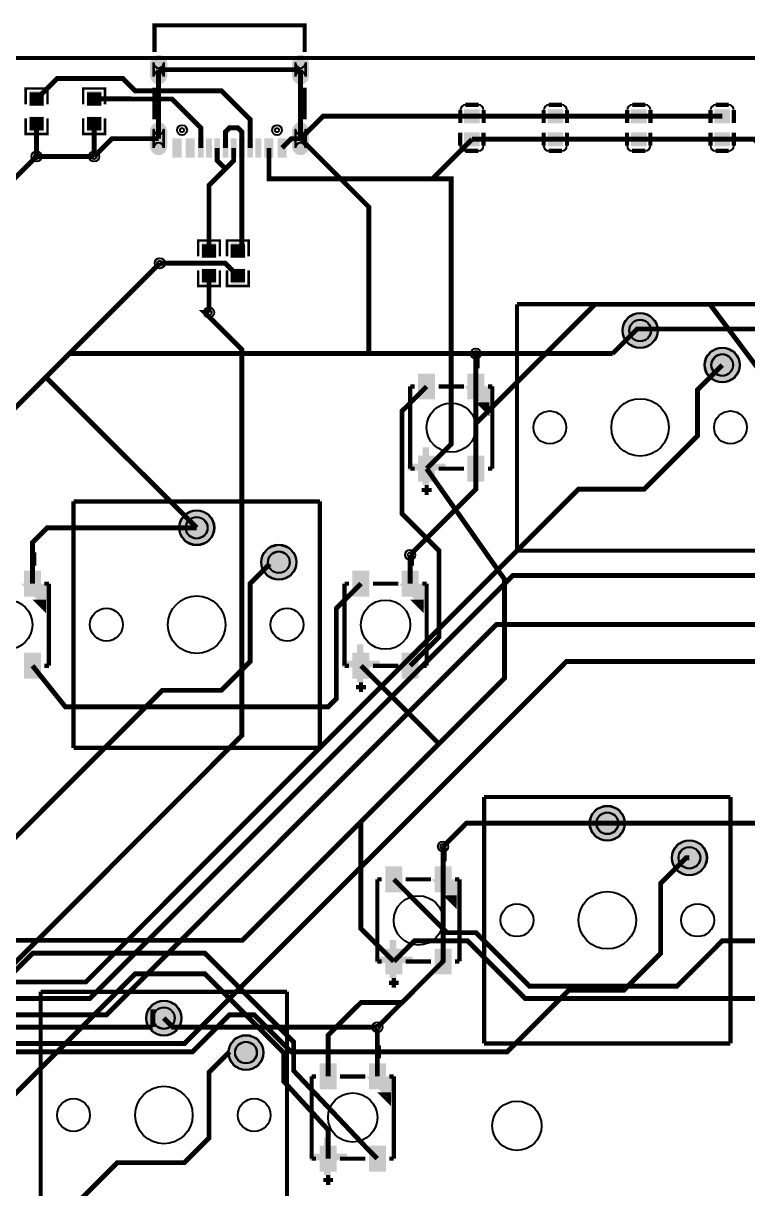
# Model space of a CAD drawing. Header units: millimetres. Extents: x -103 to 103, y -53 to 55.
# Drawn here: x -12.6 to 31.6, y -16.3 to 54.6 of the extents above; entities that cross this region are included whole.
import ezdxf

# ---------------------------------------------------------------- set-up
doc = ezdxf.new("R2010")
doc.units = ezdxf.units.MM
for name, color, linetype, true_color in [('BoardOutLine', 7, 'Continuous', 0xff00ff), ('BottomLayer', 7, 'Continuous', 0x0000ff), ('BottomSolderMaskLayer', 7, 'Continuous', 0xaa00ff), ('Document', 7, 'Continuous', 0xffffff), ('Hole', 7, 'Continuous', 0x222222), ('Inner1', 7, 'Continuous', 0x999966), ('Inner2', 7, 'Continuous', 0x008000), ('Multi-Layer', 7, 'Continuous', 0xc0c0c0), ('TopLayer', 7, 'Continuous', 0xff0000), ('TopPasteMaskLayer', 7, 'Continuous', 0x808080), ('TopSilkLayer', 7, 'Continuous', 0xffcc00), ('TopSolderMaskLayer', 7, 'Continuous', 0x800080)]:
    doc.layers.add(name, color=color, linetype=linetype, true_color=true_color)

msp = doc.modelspace()

# ---------------------------------------------------------------- hatches: boundary and pattern name
at = {"layer": 'BottomSolderMaskLayer'}
for points in [[(-3.795, 51.373, -0.785398), (-4.845, 51.373), (-4.845, 52.195, -0.785398), (-3.795, 52.195)], [(4.845, 51.373, -0.785398), (3.795, 51.373), (3.795, 52.195, -0.785398), (4.845, 52.195)], [(-3.795, 47.071, -0.785398), (-4.845, 47.071), (-4.845, 48.097, -0.785398), (-3.795, 48.097)], [(4.845, 47.072, -0.785398), (3.795, 47.072), (3.795, 48.097, -0.785398), (4.845, 48.097)], [(23.925, 35.907, 1), (26.075, 35.907, 1)], [(28.925, 33.807, 1), (31.075, 33.807, 1)], [(-3.075, 23.9, 1), (-0.925, 23.9, 1)], [(1.925, 21.8, 1), (4.075, 21.8, 1)], [(21.925, 5.91, 1), (24.075, 5.91, 1)], [(26.925, 3.81, 1), (29.075, 3.81, 1)], [(-5.075, -5.95, 1), (-2.925, -5.95, 1)], [(-0.075, -8.05, 1), (2.075, -8.05, 1)]]:
    msp.add_hatch(color=256, dxfattribs=at).paths.add_polyline_path(points)
at = {"layer": 'Document'}
for points in [[(14.4, 32.5), (14.3, 32.5), (14.4, 32.4), (16, 30.8), (16, 32.5)], [(11.75, 26.5), (11.75, 28.8), (12.05, 28.8), (12.15, 28.8), (12.15, 28.7), (12.15, 26.5), (11.75, 26.5)], [(10.85, 27.8), (10.85, 27.4), (13.15, 27.4), (13.15, 27.8)], [(-12.6, 20.5), (-12.7, 20.5), (-12.6, 20.4), (-11, 18.8), (-11, 20.5)], [(10.4, 20.5), (10.3, 20.5), (10.4, 20.4), (12, 18.8), (12, 20.5)], [(7.75, 14.5), (7.75, 16.8), (8.05, 16.8), (8.15, 16.8), (8.15, 16.7), (8.15, 14.5), (7.75, 14.5)], [(6.85, 15.8), (6.85, 15.4), (9.15, 15.4), (9.15, 15.8)], [(12.4, 2.5), (12.3, 2.5), (12.4, 2.4), (14, 0.8), (14, 2.5)], [(9.75, -3.5), (9.75, -1.2), (10.05, -1.2), (10.15, -1.2), (10.15, -1.3), (10.15, -3.5), (9.75, -3.5)], [(8.85, -2.2), (8.85, -2.6), (11.15, -2.6), (11.15, -2.2)], [(8.4, -9.5), (8.3, -9.5), (8.4, -9.6), (10, -11.2), (10, -9.5)], [(5.75, -15.5), (5.75, -13.2), (6.05, -13.2), (6.15, -13.2), (6.15, -13.3), (6.15, -15.5), (5.75, -15.5)], [(4.85, -14.2), (4.85, -14.6), (7.15, -14.6), (7.15, -14.2)]]:
    msp.add_hatch(color=256, dxfattribs=at).paths.add_polyline_path(points)
at = {"layer": 'Multi-Layer'}
for points in [[(-3.82, 51.384, -0.785398), (-4.82, 51.384), (-4.82, 52.184, -0.785398), (-3.82, 52.184)], [(4.82, 51.384, -0.785398), (3.82, 51.384), (3.82, 52.184, -0.785398), (4.82, 52.184)], [(-3.82, 47.084, -0.785398), (-4.82, 47.084), (-4.82, 48.084, -0.785398), (-3.82, 48.084)], [(4.82, 47.084, -0.785398), (3.82, 47.084), (3.82, 48.084, -0.785398), (4.82, 48.084)], [(23.95, 35.907, 1), (26.05, 35.907, 1)], [(28.95, 33.807, 1), (31.05, 33.807, 1)], [(-3.05, 23.9, 1), (-0.95, 23.9, 1)], [(1.95, 21.8, 1), (4.05, 21.8, 1)], [(21.95, 5.91, 1), (24.05, 5.91, 1)], [(26.95, 3.81, 1), (29.05, 3.81, 1)], [(-5.05, -5.95, 1), (-2.95, -5.95, 1)], [(-0.05, -8.05, 1), (2.05, -8.05, 1)]]:
    msp.add_hatch(color=256, dxfattribs=at).paths.add_polyline_path(points)
at = {"layer": 'TopLayer'}
for points in [[(-11.318, 49.6), (-12.182, 49.6), (-12.182, 50.406), (-11.318, 50.406)], [(-7.818, 49.6), (-8.682, 49.6), (-8.682, 50.406), (-7.818, 50.406)], [(14.31, 48.55), (14.31, 49.35), (15.21, 49.35), (15.21, 48.55)], [(19.39, 48.55), (19.39, 49.35), (20.29, 49.35), (20.29, 48.55)], [(24.47, 48.55), (24.47, 49.35), (25.37, 49.35), (25.37, 48.55)], [(29.55, 48.55), (29.55, 49.35), (30.45, 49.35), (30.45, 48.55)], [(-11.318, 48.9), (-12.182, 48.9), (-12.182, 48.093), (-11.318, 48.093)], [(-7.818, 48.9), (-8.682, 48.9), (-8.682, 48.093), (-7.818, 48.093)], [(-2.95, 46.447), (-3.45, 46.447), (-3.45, 47.587), (-2.95, 47.587)], [(-2.15, 46.447), (-2.65, 46.447), (-2.65, 47.587), (-2.15, 47.587)], [(-1.6, 46.447), (-1.9, 46.447), (-1.9, 47.587), (-1.6, 47.587)], [(-1.1, 46.446), (-1.4, 46.446), (-1.4, 47.586), (-1.1, 47.586)], [(-0.6, 46.447), (-0.9, 46.447), (-0.9, 47.587), (-0.6, 47.587)], [(-0.1, 46.447), (-0.4, 46.447), (-0.4, 47.587), (-0.1, 47.587)], [(0.4, 46.447), (0.1, 46.447), (0.1, 47.587), (0.4, 47.587)], [(0.9, 46.447), (0.6, 46.447), (0.6, 47.587), (0.9, 47.587)], [(1.4, 46.447), (1.1, 46.447), (1.1, 47.587), (1.4, 47.587)], [(1.9, 46.446), (1.6, 46.446), (1.6, 47.586), (1.9, 47.586)], [(2.65, 46.447), (2.15, 46.447), (2.15, 47.587), (2.65, 47.587)], [(3.45, 46.447), (2.95, 46.447), (2.95, 47.587), (3.45, 47.587)], [(14.31, 47.15), (14.31, 47.95), (15.21, 47.95), (15.21, 47.15)], [(19.39, 47.15), (19.39, 47.95), (20.29, 47.95), (20.29, 47.15)], [(24.47, 47.15), (24.47, 47.95), (25.37, 47.95), (25.37, 47.15)], [(29.55, 47.15), (29.55, 47.95), (30.45, 47.95), (30.45, 47.15)], [(-1.682, 40.35), (-0.818, 40.35), (-0.818, 41.156), (-1.682, 41.156)], [(0.068, 40.35), (0.932, 40.35), (0.932, 41.156), (0.068, 41.156)], [(-1.682, 39.65), (-0.818, 39.65), (-0.818, 38.844), (-1.682, 38.844)], [(0.068, 39.65), (0.932, 39.65), (0.932, 38.844), (0.068, 38.844)], [(11.501, 31.749), (11.501, 33.251), (12.499, 33.251), (12.499, 31.749)], [(14.501, 31.749), (14.501, 33.251), (15.499, 33.251), (15.499, 31.749)], [(11.501, 26.751), (11.501, 28.249), (12.499, 28.249), (12.499, 26.751)], [(14.501, 26.751), (14.501, 28.249), (15.499, 28.249), (15.499, 26.751)], [(-12.499, 19.749), (-12.499, 21.251), (-11.501, 21.251), (-11.501, 19.749)], [(7.501, 19.749), (7.501, 21.251), (8.499, 21.251), (8.499, 19.749)], [(10.501, 19.749), (10.501, 21.251), (11.499, 21.251), (11.499, 19.749)], [(-12.499, 14.751), (-12.499, 16.249), (-11.501, 16.249), (-11.501, 14.751)], [(7.501, 14.751), (7.501, 16.249), (8.499, 16.249), (8.499, 14.751)], [(10.501, 14.751), (10.501, 16.249), (11.499, 16.249), (11.499, 14.751)], [(9.501, 1.749), (9.501, 3.251), (10.499, 3.251), (10.499, 1.749)], [(12.501, 1.749), (12.501, 3.251), (13.499, 3.251), (13.499, 1.749)], [(9.501, -3.249), (9.501, -1.751), (10.499, -1.751), (10.499, -3.249)], [(12.501, -3.249), (12.501, -1.751), (13.499, -1.751), (13.499, -3.249)], [(5.501, -10.251), (5.501, -8.749), (6.499, -8.749), (6.499, -10.251)], [(8.501, -10.251), (8.501, -8.749), (9.499, -8.749), (9.499, -10.251)], [(5.501, -15.249), (5.501, -13.751), (6.499, -13.751), (6.499, -15.249)], [(8.501, -15.249), (8.501, -13.751), (9.499, -13.751), (9.499, -15.249)]]:
    msp.add_hatch(color=256, dxfattribs=at).paths.add_polyline_path(points)
at = {"layer": 'TopPasteMaskLayer'}
for points in [[(-4.357, 50.885), (-4.333, 50.884), (-4.308, 50.884), (-4.283, 50.885), (-4.258, 50.888), (-4.233, 50.892), (-4.209, 50.897), (-4.185, 50.903), (-4.161, 50.91), (-4.137, 50.919), (-4.114, 50.928), (-4.092, 50.939), (-4.07, 50.951), (-4.049, 50.964), (-4.028, 50.978), (-4.008, 50.993), (-3.989, 51.009), (-3.971, 51.026), (-3.954, 51.044), (-3.937, 51.063), (-3.921, 51.082), (-3.907, 51.102), (-3.893, 51.123), (-3.881, 51.145), (-3.87, 51.167), (-3.859, 51.19), (-3.85, 51.213), (-3.842, 51.237), (-3.836, 51.261), (-3.83, 51.285), (-3.826, 51.31), (-3.823, 51.334), (-3.821, 51.359), (-3.82, 51.384), (-3.82, 52.184), (-3.821, 52.209), (-3.823, 52.234), (-3.826, 52.259), (-3.83, 52.283), (-3.836, 52.307), (-3.842, 52.331), (-3.85, 52.355), (-3.859, 52.378), (-3.87, 52.401), (-3.881, 52.423), (-3.893, 52.445), (-3.907, 52.466), (-3.921, 52.486), (-3.937, 52.505), (-3.954, 52.524), (-3.971, 52.542), (-3.989, 52.559), (-4.008, 52.575), (-4.028, 52.59), (-4.049, 52.604), (-4.07, 52.617), (-4.092, 52.629), (-4.114, 52.64), (-4.137, 52.649), (-4.161, 52.658), (-4.185, 52.665), (-4.209, 52.672), (-4.233, 52.676), (-4.258, 52.68), (-4.283, 52.683), (-4.308, 52.684), (-4.333, 52.684), (-4.357, 52.683), (-4.382, 52.68), (-4.407, 52.676), (-4.431, 52.672), (-4.455, 52.665), (-4.479, 52.658), (-4.503, 52.649), (-4.526, 52.64), (-4.548, 52.629), (-4.57, 52.617), (-4.591, 52.604), (-4.612, 52.59), (-4.632, 52.575), (-4.651, 52.559), (-4.669, 52.542), (-4.687, 52.524), (-4.703, 52.505), (-4.719, 52.486), (-4.733, 52.466), (-4.747, 52.445), (-4.759, 52.423), (-4.771, 52.401), (-4.781, 52.378), (-4.79, 52.355), (-4.798, 52.331), (-4.805, 52.307), (-4.81, 52.283), (-4.814, 52.259), (-4.818, 52.234), (-4.819, 52.209), (-4.82, 52.184), (-4.82, 51.384), (-4.819, 51.359), (-4.818, 51.334), (-4.814, 51.31), (-4.81, 51.285), (-4.805, 51.261), (-4.798, 51.237), (-4.79, 51.213), (-4.781, 51.19), (-4.771, 51.167), (-4.759, 51.145), (-4.747, 51.123), (-4.733, 51.102), (-4.719, 51.082), (-4.703, 51.063), (-4.687, 51.044), (-4.669, 51.026), (-4.651, 51.009), (-4.632, 50.993), (-4.612, 50.978), (-4.591, 50.964), (-4.57, 50.951), (-4.548, 50.939), (-4.526, 50.928), (-4.503, 50.919), (-4.479, 50.91), (-4.455, 50.903), (-4.431, 50.897), (-4.407, 50.892), (-4.382, 50.888)], [(4.333, 50.884), (4.357, 50.885), (4.382, 50.888), (4.407, 50.892), (4.431, 50.897), (4.455, 50.903), (4.479, 50.91), (4.503, 50.919), (4.526, 50.928), (4.548, 50.939), (4.57, 50.951), (4.591, 50.964), (4.612, 50.978), (4.632, 50.993), (4.651, 51.009), (4.669, 51.026), (4.687, 51.044), (4.703, 51.063), (4.719, 51.082), (4.733, 51.102), (4.747, 51.123), (4.759, 51.145), (4.771, 51.167), (4.781, 51.19), (4.79, 51.213), (4.798, 51.237), (4.805, 51.261), (4.81, 51.285), (4.814, 51.31), (4.818, 51.334), (4.819, 51.359), (4.82, 51.384), (4.82, 52.184), (4.819, 52.209), (4.818, 52.234), (4.814, 52.259), (4.81, 52.283), (4.805, 52.307), (4.798, 52.331), (4.79, 52.355), (4.781, 52.378), (4.771, 52.401), (4.759, 52.423), (4.747, 52.445), (4.733, 52.466), (4.719, 52.486), (4.703, 52.505), (4.687, 52.524), (4.669, 52.542), (4.651, 52.559), (4.632, 52.575), (4.612, 52.59), (4.591, 52.604), (4.57, 52.617), (4.548, 52.629), (4.526, 52.64), (4.503, 52.649), (4.479, 52.658), (4.455, 52.665), (4.431, 52.672), (4.407, 52.676), (4.382, 52.68), (4.357, 52.683), (4.333, 52.684), (4.308, 52.684), (4.283, 52.683), (4.258, 52.68), (4.233, 52.676), (4.209, 52.672), (4.185, 52.665), (4.161, 52.658), (4.137, 52.649), (4.114, 52.64), (4.092, 52.629), (4.07, 52.617), (4.049, 52.604), (4.028, 52.59), (4.008, 52.575), (3.989, 52.559), (3.971, 52.542), (3.954, 52.524), (3.937, 52.505), (3.921, 52.486), (3.907, 52.466), (3.893, 52.445), (3.881, 52.423), (3.87, 52.401), (3.859, 52.378), (3.85, 52.355), (3.842, 52.331), (3.836, 52.307), (3.83, 52.283), (3.826, 52.259), (3.823, 52.234), (3.821, 52.209), (3.82, 52.184), (3.82, 51.384), (3.821, 51.359), (3.823, 51.334), (3.826, 51.31), (3.83, 51.285), (3.836, 51.261), (3.842, 51.237), (3.85, 51.213), (3.859, 51.19), (3.87, 51.167), (3.881, 51.145), (3.893, 51.123), (3.907, 51.102), (3.921, 51.082), (3.937, 51.063), (3.954, 51.044), (3.971, 51.026), (3.989, 51.009), (4.008, 50.993), (4.028, 50.978), (4.049, 50.964), (4.07, 50.951), (4.092, 50.939), (4.114, 50.928), (4.137, 50.919), (4.161, 50.91), (4.185, 50.903), (4.209, 50.897), (4.233, 50.892), (4.258, 50.888), (4.283, 50.885), (4.308, 50.884)], [(-12.2, 50.445), (-12.2, 49.645), (-12.15, 49.595), (-11.922, 49.595), (-11.922, 49.965), (-11.592, 49.965), (-11.592, 49.595), (-11.35, 49.595), (-11.3, 49.645), (-11.3, 50.445), (-11.35, 50.495), (-12.15, 50.495)], [(-8.7, 50.445), (-8.7, 49.645), (-8.65, 49.595), (-8.422, 49.595), (-8.422, 49.965), (-8.092, 49.965), (-8.092, 49.595), (-7.85, 49.595), (-7.8, 49.645), (-7.8, 50.445), (-7.85, 50.495), (-8.65, 50.495)], [(14.31, 48.55), (14.31, 49.35), (15.21, 49.35), (15.21, 48.55)], [(19.39, 48.55), (19.39, 49.35), (20.29, 49.35), (20.29, 48.55)], [(24.47, 48.55), (24.47, 49.35), (25.37, 49.35), (25.37, 48.55)], [(29.55, 48.55), (29.55, 49.35), (30.45, 49.35), (30.45, 48.55)], [(-12.15, 48.895), (-11.922, 48.895), (-11.922, 48.515), (-11.592, 48.515), (-11.592, 48.895), (-11.35, 48.895), (-11.3, 48.845), (-11.3, 48.055), (-11.35, 48.005), (-12.15, 48.005), (-12.2, 48.055), (-12.2, 48.845)], [(-8.65, 48.895), (-8.422, 48.895), (-8.422, 48.515), (-8.092, 48.515), (-8.092, 48.895), (-7.85, 48.895), (-7.8, 48.845), (-7.8, 48.055), (-7.85, 48.005), (-8.65, 48.005), (-8.7, 48.055), (-8.7, 48.845)], [(-4.357, 46.585), (-4.333, 46.584), (-4.308, 46.584), (-4.283, 46.585), (-4.258, 46.588), (-4.233, 46.591), (-4.209, 46.596), (-4.185, 46.603), (-4.161, 46.61), (-4.137, 46.618), (-4.114, 46.628), (-4.092, 46.639), (-4.07, 46.651), (-4.049, 46.664), (-4.028, 46.678), (-4.008, 46.693), (-3.989, 46.709), (-3.971, 46.726), (-3.954, 46.744), (-3.937, 46.763), (-3.921, 46.782), (-3.907, 46.802), (-3.893, 46.823), (-3.881, 46.845), (-3.87, 46.867), (-3.859, 46.89), (-3.85, 46.913), (-3.842, 46.937), (-3.836, 46.961), (-3.83, 46.985), (-3.826, 47.009), (-3.823, 47.034), (-3.821, 47.059), (-3.82, 47.084), (-3.82, 48.084), (-3.821, 48.109), (-3.823, 48.134), (-3.826, 48.158), (-3.83, 48.183), (-3.836, 48.207), (-3.842, 48.231), (-3.85, 48.255), (-3.859, 48.278), (-3.87, 48.301), (-3.881, 48.323), (-3.893, 48.345), (-3.907, 48.366), (-3.921, 48.386), (-3.937, 48.405), (-3.954, 48.424), (-3.971, 48.442), (-3.989, 48.459), (-4.008, 48.475), (-4.028, 48.49), (-4.049, 48.504), (-4.07, 48.517), (-4.092, 48.529), (-4.114, 48.54), (-4.137, 48.549), (-4.161, 48.558), (-4.185, 48.565), (-4.209, 48.571), (-4.233, 48.576), (-4.258, 48.58), (-4.283, 48.582), (-4.308, 48.584), (-4.333, 48.584), (-4.357, 48.582), (-4.382, 48.58), (-4.407, 48.576), (-4.431, 48.571), (-4.455, 48.565), (-4.479, 48.558), (-4.503, 48.549), (-4.526, 48.54), (-4.548, 48.529), (-4.57, 48.517), (-4.591, 48.504), (-4.612, 48.49), (-4.632, 48.475), (-4.651, 48.459), (-4.669, 48.442), (-4.687, 48.424), (-4.703, 48.405), (-4.719, 48.386), (-4.733, 48.366), (-4.747, 48.345), (-4.759, 48.323), (-4.771, 48.301), (-4.781, 48.278), (-4.79, 48.255), (-4.798, 48.231), (-4.805, 48.207), (-4.81, 48.183), (-4.814, 48.158), (-4.818, 48.134), (-4.819, 48.109), (-4.82, 48.084), (-4.82, 47.084), (-4.819, 47.059), (-4.818, 47.034), (-4.814, 47.009), (-4.81, 46.985), (-4.805, 46.961), (-4.798, 46.937), (-4.79, 46.913), (-4.781, 46.89), (-4.771, 46.867), (-4.759, 46.845), (-4.747, 46.823), (-4.733, 46.802), (-4.719, 46.782), (-4.703, 46.763), (-4.687, 46.744), (-4.669, 46.726), (-4.651, 46.709), (-4.632, 46.693), (-4.612, 46.678), (-4.591, 46.664), (-4.57, 46.651), (-4.548, 46.639), (-4.526, 46.628), (-4.503, 46.618), (-4.479, 46.61), (-4.455, 46.603), (-4.431, 46.596), (-4.407, 46.591), (-4.382, 46.588)], [(4.333, 46.584), (4.357, 46.586), (4.382, 46.588), (4.407, 46.592), (4.431, 46.597), (4.455, 46.603), (4.479, 46.61), (4.503, 46.619), (4.526, 46.628), (4.548, 46.639), (4.57, 46.651), (4.591, 46.664), (4.612, 46.678), (4.632, 46.693), (4.651, 46.709), (4.669, 46.726), (4.687, 46.744), (4.703, 46.763), (4.719, 46.782), (4.733, 46.802), (4.747, 46.823), (4.759, 46.845), (4.771, 46.867), (4.781, 46.89), (4.79, 46.913), (4.798, 46.937), (4.805, 46.961), (4.81, 46.985), (4.814, 47.01), (4.818, 47.034), (4.819, 47.059), (4.82, 47.084), (4.82, 48.084), (4.819, 48.109), (4.818, 48.134), (4.814, 48.159), (4.81, 48.183), (4.805, 48.208), (4.798, 48.232), (4.79, 48.255), (4.781, 48.278), (4.771, 48.301), (4.759, 48.323), (4.747, 48.345), (4.733, 48.366), (4.719, 48.386), (4.703, 48.406), (4.687, 48.424), (4.669, 48.442), (4.651, 48.459), (4.632, 48.475), (4.612, 48.49), (4.591, 48.504), (4.57, 48.517), (4.548, 48.529), (4.526, 48.54), (4.503, 48.55), (4.479, 48.558), (4.455, 48.565), (4.431, 48.572), (4.407, 48.577), (4.382, 48.58), (4.357, 48.583), (4.333, 48.584), (4.308, 48.584), (4.283, 48.583), (4.258, 48.58), (4.233, 48.577), (4.209, 48.572), (4.185, 48.565), (4.161, 48.558), (4.137, 48.55), (4.114, 48.54), (4.092, 48.529), (4.07, 48.517), (4.049, 48.504), (4.028, 48.49), (4.008, 48.475), (3.989, 48.459), (3.971, 48.442), (3.954, 48.424), (3.937, 48.406), (3.921, 48.386), (3.907, 48.366), (3.893, 48.345), (3.881, 48.323), (3.87, 48.301), (3.859, 48.278), (3.85, 48.255), (3.842, 48.232), (3.836, 48.208), (3.83, 48.183), (3.826, 48.159), (3.823, 48.134), (3.821, 48.109), (3.82, 48.084), (3.82, 47.084), (3.821, 47.059), (3.823, 47.034), (3.826, 47.01), (3.83, 46.985), (3.836, 46.961), (3.842, 46.937), (3.85, 46.913), (3.859, 46.89), (3.87, 46.867), (3.881, 46.845), (3.893, 46.823), (3.907, 46.802), (3.921, 46.782), (3.937, 46.763), (3.954, 46.744), (3.971, 46.726), (3.989, 46.709), (4.008, 46.693), (4.028, 46.678), (4.049, 46.664), (4.07, 46.651), (4.092, 46.639), (4.114, 46.628), (4.137, 46.619), (4.161, 46.61), (4.185, 46.603), (4.209, 46.597), (4.233, 46.592), (4.258, 46.588), (4.283, 46.586), (4.308, 46.584)], [(-3.45, 47.587), (-3.45, 46.447), (-2.95, 46.447), (-2.95, 47.587)], [(-2.65, 47.587), (-2.65, 46.447), (-2.15, 46.447), (-2.15, 47.587)], [(-1.9, 47.587), (-1.9, 46.447), (-1.6, 46.447), (-1.6, 47.587)], [(-1.1, 46.446), (-1.1, 47.586), (-1.4, 47.586), (-1.4, 46.446)], [(-0.9, 47.587), (-0.9, 46.447), (-0.6, 46.447), (-0.6, 47.587)], [(-0.4, 47.587), (-0.4, 46.447), (-0.1, 46.447), (-0.1, 47.587)], [(0.1, 47.587), (0.1, 46.447), (0.4, 46.447), (0.4, 47.587)], [(0.9, 46.447), (0.9, 47.587), (0.6, 47.587), (0.6, 46.447)], [(1.4, 46.447), (1.4, 47.587), (1.1, 47.587), (1.1, 46.447)], [(1.9, 46.446), (1.9, 47.586), (1.6, 47.586), (1.6, 46.446)], [(2.65, 46.447), (2.65, 47.587), (2.15, 47.587), (2.15, 46.447)], [(2.95, 47.587), (2.95, 46.447), (3.45, 46.447), (3.45, 47.587)], [(14.31, 47.15), (14.31, 47.95), (15.21, 47.95), (15.21, 47.15)], [(19.39, 47.15), (19.39, 47.95), (20.29, 47.95), (20.29, 47.15)], [(24.47, 47.15), (24.47, 47.95), (25.37, 47.95), (25.37, 47.15)], [(29.55, 47.15), (29.55, 47.95), (30.45, 47.95), (30.45, 47.15)], [(-0.85, 40.355), (-1.078, 40.355), (-1.078, 40.735), (-1.408, 40.735), (-1.408, 40.355), (-1.65, 40.355), (-1.7, 40.405), (-1.7, 41.195), (-1.65, 41.245), (-0.85, 41.245), (-0.8, 41.195), (-0.8, 40.405)], [(0.9, 40.355), (0.672, 40.355), (0.672, 40.735), (0.342, 40.735), (0.342, 40.355), (0.1, 40.355), (0.05, 40.405), (0.05, 41.195), (0.1, 41.245), (0.9, 41.245), (0.95, 41.195), (0.95, 40.405)], [(-0.8, 38.805), (-0.8, 39.605), (-0.85, 39.655), (-1.078, 39.655), (-1.078, 39.285), (-1.408, 39.285), (-1.408, 39.655), (-1.65, 39.655), (-1.7, 39.605), (-1.7, 38.805), (-1.65, 38.755), (-0.85, 38.755)], [(0.95, 38.805), (0.95, 39.605), (0.9, 39.655), (0.672, 39.655), (0.672, 39.285), (0.342, 39.285), (0.342, 39.655), (0.1, 39.655), (0.05, 39.605), (0.05, 38.805), (0.1, 38.755), (0.9, 38.755)], [(11.501, 31.749), (11.501, 33.251), (12.499, 33.251), (12.499, 31.749)], [(14.501, 31.749), (14.501, 33.251), (15.499, 33.251), (15.499, 31.749)], [(11.501, 26.751), (11.501, 28.249), (12.499, 28.249), (12.499, 26.751)], [(14.501, 26.751), (14.501, 28.249), (15.499, 28.249), (15.499, 26.751)], [(-12.499, 19.749), (-12.499, 21.251), (-11.501, 21.251), (-11.501, 19.749)], [(7.501, 19.749), (7.501, 21.251), (8.499, 21.251), (8.499, 19.749)], [(10.501, 19.749), (10.501, 21.251), (11.499, 21.251), (11.499, 19.749)], [(-12.499, 14.751), (-12.499, 16.249), (-11.501, 16.249), (-11.501, 14.751)], [(7.501, 14.751), (7.501, 16.249), (8.499, 16.249), (8.499, 14.751)], [(10.501, 14.751), (10.501, 16.249), (11.499, 16.249), (11.499, 14.751)], [(9.501, 1.749), (9.501, 3.251), (10.499, 3.251), (10.499, 1.749)], [(12.501, 1.749), (12.501, 3.251), (13.499, 3.251), (13.499, 1.749)], [(9.501, -3.249), (9.501, -1.751), (10.499, -1.751), (10.499, -3.249)], [(12.501, -3.249), (12.501, -1.751), (13.499, -1.751), (13.499, -3.249)], [(5.501, -10.251), (5.501, -8.749), (6.499, -8.749), (6.499, -10.251)], [(8.501, -10.251), (8.501, -8.749), (9.499, -8.749), (9.499, -10.251)], [(5.501, -15.249), (5.501, -13.751), (6.499, -13.751), (6.499, -15.249)], [(8.501, -15.249), (8.501, -13.751), (9.499, -13.751), (9.499, -15.249)]]:
    msp.add_hatch(color=256, dxfattribs=at).paths.add_polyline_path(points)
at = {"layer": 'TopSolderMaskLayer'}
for points in [[(-3.795, 51.373, -0.785398), (-4.845, 51.373), (-4.845, 52.195, -0.785398), (-3.795, 52.195)], [(4.845, 51.373, -0.785398), (3.795, 51.373), (3.795, 52.195, -0.785398), (4.845, 52.195)], [(-11.291, 49.576), (-12.209, 49.576), (-12.209, 50.43), (-11.291, 50.43)], [(-7.791, 49.576), (-8.709, 49.576), (-8.709, 50.43), (-7.791, 50.43)], [(14.281, 48.527), (14.281, 49.373), (15.239, 49.373), (15.239, 48.527)], [(19.361, 48.527), (19.361, 49.373), (20.319, 49.373), (20.319, 48.527)], [(24.441, 48.527), (24.441, 49.373), (25.399, 49.373), (25.399, 48.527)], [(29.521, 48.527), (29.521, 49.373), (30.479, 49.373), (30.479, 48.527)], [(-11.291, 48.924), (-12.209, 48.924), (-12.209, 48.07), (-11.291, 48.07)], [(-7.791, 48.924), (-8.709, 48.924), (-8.709, 48.07), (-7.791, 48.07)], [(-3.795, 47.071, -0.785398), (-4.845, 47.071), (-4.845, 48.097, -0.785398), (-3.795, 48.097)], [(4.845, 47.072, -0.785398), (3.795, 47.072), (3.795, 48.097, -0.785398), (4.845, 48.097)], [(-2.925, 46.421), (-3.475, 46.421), (-3.475, 47.612), (-2.925, 47.612)], [(-2.125, 46.421), (-2.675, 46.421), (-2.675, 47.612), (-2.125, 47.612)], [(-1.575, 46.421), (-1.925, 46.421), (-1.925, 47.612), (-1.575, 47.612)], [(-1.074, 46.42), (-1.425, 46.42), (-1.425, 47.611), (-1.074, 47.611)], [(-0.575, 46.421), (-0.925, 46.421), (-0.925, 47.612), (-0.575, 47.612)], [(-0.075, 46.421), (-0.425, 46.421), (-0.425, 47.612), (-0.075, 47.612)], [(0.425, 46.421), (0.075, 46.421), (0.075, 47.612), (0.425, 47.612)], [(0.925, 46.421), (0.575, 46.421), (0.575, 47.612), (0.925, 47.612)], [(1.425, 46.421), (1.075, 46.421), (1.075, 47.612), (1.425, 47.612)], [(1.925, 46.42), (1.575, 46.42), (1.575, 47.611), (1.925, 47.611)], [(2.675, 46.421), (2.125, 46.421), (2.125, 47.612), (2.675, 47.612)], [(3.475, 46.421), (2.925, 46.421), (2.925, 47.612), (3.475, 47.612)], [(14.281, 47.127), (14.281, 47.973), (15.239, 47.973), (15.239, 47.127)], [(19.361, 47.127), (19.361, 47.973), (20.319, 47.973), (20.319, 47.127)], [(24.441, 47.127), (24.441, 47.973), (25.399, 47.973), (25.399, 47.127)], [(29.521, 47.127), (29.521, 47.973), (30.479, 47.973), (30.479, 47.127)], [(-1.709, 40.326), (-0.791, 40.326), (-0.791, 41.18), (-1.709, 41.18)], [(0.041, 40.326), (0.959, 40.326), (0.959, 41.18), (0.041, 41.18)], [(-1.709, 39.674), (-0.791, 39.674), (-0.791, 38.82), (-1.709, 38.82)], [(0.041, 39.674), (0.959, 39.674), (0.959, 38.82), (0.041, 38.82)], [(23.925, 35.907, 1), (26.075, 35.907, 1)], [(28.925, 33.807, 1), (31.075, 33.807, 1)], [(11.484, 31.711), (11.484, 33.289), (12.516, 33.289), (12.516, 31.711)], [(14.484, 31.711), (14.484, 33.289), (15.516, 33.289), (15.516, 31.711)], [(11.484, 26.713), (11.484, 28.287), (12.516, 28.287), (12.516, 26.713)], [(14.484, 26.713), (14.484, 28.287), (15.516, 28.287), (15.516, 26.713)], [(-3.075, 23.9, 1), (-0.925, 23.9, 1)], [(1.925, 21.8, 1), (4.075, 21.8, 1)], [(-12.516, 19.711), (-12.516, 21.289), (-11.484, 21.289), (-11.484, 19.711)], [(7.484, 19.711), (7.484, 21.289), (8.516, 21.289), (8.516, 19.711)], [(10.484, 19.711), (10.484, 21.289), (11.516, 21.289), (11.516, 19.711)], [(-12.516, 14.713), (-12.516, 16.287), (-11.484, 16.287), (-11.484, 14.713)], [(7.484, 14.713), (7.484, 16.287), (8.516, 16.287), (8.516, 14.713)], [(10.484, 14.713), (10.484, 16.287), (11.516, 16.287), (11.516, 14.713)], [(21.925, 5.91, 1), (24.075, 5.91, 1)], [(26.925, 3.81, 1), (29.075, 3.81, 1)], [(9.484, 1.711), (9.484, 3.289), (10.516, 3.289), (10.516, 1.711)], [(12.484, 1.711), (12.484, 3.289), (13.516, 3.289), (13.516, 1.711)], [(9.484, -3.287), (9.484, -1.713), (10.516, -1.713), (10.516, -3.287)], [(12.484, -3.287), (12.484, -1.713), (13.516, -1.713), (13.516, -3.287)], [(-5.075, -5.95, 1), (-2.925, -5.95, 1)], [(-0.075, -8.05, 1), (2.075, -8.05, 1)], [(5.484, -10.289), (5.484, -8.711), (6.516, -8.711), (6.516, -10.289)], [(8.484, -10.289), (8.484, -8.711), (9.516, -8.711), (9.516, -10.289)], [(5.484, -15.287), (5.484, -13.713), (6.516, -13.713), (6.516, -15.287)], [(8.484, -15.287), (8.484, -13.713), (9.516, -13.713), (9.516, -15.287)]]:
    msp.add_hatch(color=256, dxfattribs=at).paths.add_polyline_path(points)

# ---------------------------------------------------------------- linework, layer by layer
at = {"layer": 'BoardOutLine', "const_width": 0.254}
msp.add_lwpolyline([(-102.5, 52.5), (102.5, 52.5), (102.5, -52.5), (-102.5, -52.5), (-102.5, 52.5)], close=True, dxfattribs=at)
at = {"layer": 'BottomLayer', "const_width": 0.3}
for points in [[(-4.32, 51.784), (-4.32, 47.584)], [(4.32, 47.584), (4.32, 51.784)], [(-8.25, 46.497), (-7.163, 47.584), (-4.32, 47.584)], [(15, 34.5), (8.484, 34.5), (8.484, 43.421), (4.32, 47.584)], [(-11.75, 46.497), (-14.477, 43.77), (-26.96, 43.77)], [(-8.25, 46.497), (-11.75, 46.497)], [(23.32, 34.5), (24.82, 36), (34, 36), (35.5, 34.5), (38, 34.5)], [(-31.001, 13.251), (-9.749, 34.501), (8.484, 34.501)], [(10.999, 22.25), (15, 26.25), (15, 34.5)], [(14.999, 34.501), (23.32, 34.501)], [(17.742, 34.501), (22.002, 34.501)], [(-1.999, 23.899), (-11.186, 33.063)], [(13.001, 4.5), (14.411, 5.91), (23, 5.91)], [(35.75, 4.5), (34.34, 5.91), (23, 5.91)], [(9, -6.5), (13.001, -2.499), (13.001, 4.5)], [(-4.68, -5.41), (-4.68, -6.5)], [(-14.001, -6.5), (-4.681, -6.5)], [(-4, -5.95), (-3.45, -6.5), (9, -6.5)]]:
    msp.add_lwpolyline(points, dxfattribs=at)
at = {"layer": 'BottomSolderMaskLayer'}
for points in [[(-4.635, 51.373), (-4.635, 52.195)], [(-4.005, 51.373), (-4.005, 52.195)], [(4.005, 51.373), (4.005, 52.195)], [(4.635, 51.373), (4.635, 52.195)], [(-4.635, 47.02), (-4.635, 48.148)], [(-4.005, 47.02), (-4.005, 48.148)], [(4.005, 47.02), (4.005, 48.148)], [(4.635, 47.02), (4.635, 48.148)]]:
    msp.add_lwpolyline(points, close=True, dxfattribs=at)
for centre, radius in [((25, 35.907), 1.075), ((25, 35.907), 0.666), ((30, 33.807), 1.075), ((30, 33.807), 0.666), ((-2, 23.9), 1.075), ((-2, 23.9), 0.666), ((3, 21.8), 1.075), ((3, 21.8), 0.666), ((23, 5.91), 1.075), ((23, 5.91), 0.666), ((28, 3.81), 1.075), ((28, 3.81), 0.666), ((-4, -5.95), 1.075), ((-4, -5.95), 0.666), ((1, -8.05), 1.075), ((1, -8.05), 0.666)]:
    msp.add_circle(centre, radius, dxfattribs=at)
for centre, start, end in [((-4.32, 52.195), 180, 360), ((4.32, 52.195), 180, 360), ((-4.32, 51.373), 360, 180), ((4.32, 51.373), 360, 180), ((-4.32, 48.148), 180, 360), ((4.32, 48.148), 180, 360), ((-4.32, 47.02), 360, 180), ((4.32, 47.02), 360, 180)]:
    msp.add_arc(centre, 0.315, start, end, dxfattribs=at)
at = {"layer": 'Document'}
for centre in [(-2.89, 48.104), (2.89, 48.104)]:
    msp.add_circle(centre, 0.125, dxfattribs=at)
at = {"layer": 'Hole'}
for centre in [(-11.75, 46.497), (-8.25, 46.497), (-4.25, 40), (-1.25, 37), (15, 34.5), (10.999, 22.25), (13.001, 4.5), (9, -6.5)]:
    msp.add_circle(centre, 0.152, dxfattribs=at)
at = {"layer": 'Inner1', "const_width": 0.3}
for points in [[(17, 21.999), (21.25, 26.251), (25.25, 26.251), (28.499, 29.5), (28.499, 32.306), (30, 33.807)], [(-46.507, -17.755), (-50.241, -13.995), (-50.241, -4.75), (-8.499, -4.75), (17.249, 21.001), (53.749, 21.001), (55.999, 23.251), (55.999, 31.001), (57.811, 32.809), (58.001, 32.809)], [(-49, -12.5), (-49, -5.75), (-7.5, -5.75), (16.256, 18.009), (81.5, 18), (85.25, 21.75), (85.25, 27.5), (86.56, 28.81), (87, 28.81)], [(-47, -18.75), (-51.75, -14), (-51.75, -3.75), (-8.75, -3.75), (17, 22)], [(-51.999, -22.751), (-58.001, -16.749), (-58.001, -2.499), (-20.589, -2.499), (-4.089, 14.001), (-0.5, 14.001), (1.25, 15.751), (1.25, 20.5), (2.451, 21.699)], [(-45.999, -16.751), (-48.001, -14.75), (-48.001, -7.501), (-2.751, -7.501), (20.5, 15.751), (47, 15.751), (47, 7), (50.191, 3.81), (55.999, 3.81)], [(-44.75, -14.501), (-38.25, -8.001), (-2.25, -8.001), (0, -5.751), (1.501, -5.751), (3.749, -8.001), (16.909, -8.001), (20.66, -4.249), (24.001, -4.249), (26.251, -1.999), (26.251, 2.25), (27.811, 3.81), (28.001, 3.81)]]:
    msp.add_lwpolyline(points, dxfattribs=at)
at = {"layer": 'Inner2', "const_width": 0.3}
for points in [[(-46.251, -33.251), (-26.251, -33.251), (-26.251, 18.001), (-4.249, 40)], [(-45.499, -34.001), (-45.25, -33.749), (-25.751, -33.749), (-25.751, -15.253), (0.749, 11.247), (0.749, 34.75), (-1.499, 37), (-1.25, 37)], [(-11.09, -18.999), (-6.84, -14.75), (-2.751, -14.75), (-1.25, -13.251), (-1.25, -9.251), (0, -8.001)]]:
    msp.add_lwpolyline(points, dxfattribs=at)
at = {"layer": 'Multi-Layer'}
for points in [[(-4.62, 51.384), (-4.62, 52.184)], [(-4.02, 51.384), (-4.02, 52.184)], [(4.02, 51.384), (4.02, 52.184)], [(4.62, 51.384), (4.62, 52.184)], [(-4.62, 47.034), (-4.62, 48.134)], [(-4.02, 47.034), (-4.02, 48.134)], [(4.02, 47.034), (4.02, 48.134)], [(4.62, 47.034), (4.62, 48.134)]]:
    msp.add_lwpolyline(points, close=True, dxfattribs=at)
for centre, radius in [((-2.89, 48.104), 0.3), ((2.89, 48.104), 0.3), ((-11.75, 46.497), 0.31), ((-8.25, 46.497), 0.31), ((-4.25, 40), 0.31), ((-1.25, 37), 0.31), ((25, 35.907), 1.05), ((25, 35.907), 0.65), ((15, 34.5), 0.31), ((30, 33.807), 1.05), ((30, 33.807), 0.65), ((25, 30.007), 1.75), ((19.5, 30.007), 1), ((30.5, 30.007), 1), ((-2, 23.9), 1.05), ((-2, 23.9), 0.65), ((3, 21.8), 1.05), ((3, 21.8), 0.65), ((10.999, 22.25), 0.31), ((-2, 18), 1.75), ((-7.5, 18), 1), ((3.5, 18), 1), ((23, 5.91), 1.05), ((23, 5.91), 0.65), ((13.001, 4.5), 0.31), ((28, 3.81), 1.05), ((28, 3.81), 0.65), ((23, 0.01), 1.75), ((17.5, 0.01), 1), ((28.5, 0.01), 1), ((-4, -5.95), 1.05), ((-4, -5.95), 0.65), ((9, -6.5), 0.31), ((1, -8.05), 1.05), ((1, -8.05), 0.65), ((-4, -11.85), 1.75), ((-9.5, -11.85), 1), ((1.5, -11.85), 1), ((17.5, -12.5), 1.5)]:
    msp.add_circle(centre, radius, dxfattribs=at)
for centre, start, end in [((-4.32, 52.184), 180, 360), ((4.32, 52.184), 180, 360), ((-4.32, 51.384), 360, 180), ((4.32, 51.384), 360, 180), ((-4.32, 48.134), 180, 360), ((4.32, 48.134), 180, 360), ((-4.32, 47.034), 360, 180), ((4.32, 47.034), 360, 180)]:
    msp.add_arc(centre, 0.3, start, end, dxfattribs=at)
at = {"layer": 'TopLayer', "const_width": 0.3}
for points in [[(4.32, 51.784), (-4.32, 51.784)], [(-11.75, 50.003), (-10.503, 51.25), (-6.5, 51.25), (-5.75, 50.5), (-0.5, 50.5), (1.25, 48.75), (1.25, 47.017)], [(-8.25, 50.003), (-3.5, 50), (-1.75, 48.25), (-1.75, 47.015)], [(4.32, 47.584), (5.686, 48.95), (14.76, 48.95)], [(19.84, 48.95), (14.76, 48.95)], [(24.92, 48.95), (19.84, 48.95)], [(30, 48.95), (24.92, 48.95)], [(-11.75, 48.497), (-11.75, 46.497)], [(-8.25, 48.497), (-8.25, 46.497)], [(-0.25, 47.017), (-0.25, 48), (0, 48.25), (0.5, 48.25), (0.75, 48), (0.75, 47.017)], [(14.76, 47.55), (12.344, 45.134), (2.4, 45.134), (2.4, 47.017)], [(3.2, 47.017), (3.767, 47.584), (4.32, 47.584)], [(19.84, 47.55), (14.76, 47.55)], [(24.92, 47.55), (19.84, 47.55)], [(30, 47.55), (24.92, 47.55)], [(35.001, 27.501), (35.999, 28.499), (35.999, 43.5), (31.951, 47.549), (30, 47.549)], [(0.25, 47.017), (0.25, 46.25), (-0.25, 45.75), (-0.75, 46.25), (-0.75, 47.017)], [(0.75, 47.017), (0.75, 41.003), (0.5, 40.753)], [(-0.25, 45.75), (-1.25, 44.75), (-1.25, 40.753)], [(12, 27.5), (13.5, 29), (13.5, 45.133), (11.501, 45.133)], [(-4.25, 40), (-0.253, 40), (0.5, 39.247)], [(-1.25, 39.247), (-1.25, 37)], [(14.999, 27.501), (14.999, 30.249), (22.25, 37.501), (29.251, 37.501), (33, 32.5), (35, 32.5)], [(15, 32.5), (15, 32.5), (15, 34.5)], [(12.002, 32.499), (10.5, 30.998), (10.5, 24.75), (12.751, 22.499), (12.751, 17.249), (11.001, 15.499)], [(10, -2.499), (8.001, -0.5), (8.001, 5.999), (16.749, 14.747), (16.749, 20.752), (12, 27.5)], [(-12, 20.5), (-12, 23), (-11.1, 23.9), (-2, 23.9)], [(11, 20.5), (11, 22.25)], [(8.001, 20.5), (6.5, 18.999), (6.5, 13.5), (5.999, 13), (-10, 13), (-12, 15.5)], [(8, 15.5), (12.731, 10.769), (12.771, 10.769)], [(8.001, 5.999), (0.784, -1.217), (-22.688, -1.217)], [(13.001, 2.499), (13.001, 4.5)], [(10, 2.5), (13.25, -0.75), (15, -0.75), (18.25, -4), (27.25, -4), (30, -1.25), (34.75, -1.25), (35.75, -2.25), (35.75, -2.5)], [(10, -2.5), (11.25, -1.25), (14.5, -1.25), (18, -4.75), (35, -4.75)], [(9, -14.5), (8.25, -13.75), (3.904, -9.154), (3.904, -7.404), (-1.499, -1.999), (-11.989, -1.999), (-16.993, -7), (-16.993, -8.509), (-16.993, -9.5)], [(13, -2.499), (10.5, -5.001), (8.001, -5.001), (5.999, -7), (5.999, -8.501), (6, -9.5)], [(-17.998, -13.5), (-17.998, -14.501), (-17, -14.501), (-5.751, -3.251), (-1.501, -3.251), (3.294, -8.044), (3.294, -9.794), (6, -12.75), (6, -14.5)], [(9, -9.5), (8.999, -8.501), (8.999, -6.5), (9, -6.5)]]:
    msp.add_lwpolyline(points, dxfattribs=at)
at = {"layer": 'TopSilkLayer'}
for points, const_width in [([(4.572, 52.87), (4.572, 54.48), (-4.572, 54.48), (-4.572, 52.87)], 0.254), ([(-11.089, 49.676), (-11.089, 50.635), (-12.411, 50.635), (-12.411, 49.676)], 0.152), ([(-7.589, 49.676), (-7.589, 50.635), (-8.911, 50.635), (-8.911, 49.676)], 0.152), ([(-4.572, 50.698), (-4.572, 48.77)], 0.254), ([(4.572, 48.77), (4.572, 50.698)], 0.254), ([(14.36, 49.64), (15.16, 49.64)], 0.254), ([(19.44, 49.64), (20.24, 49.64)], 0.254), ([(24.52, 49.64), (25.32, 49.64)], 0.254), ([(29.6, 49.64), (30.4, 49.64)], 0.254), ([(14.05, 48.53), (14.05, 49.33)], 0.254), ([(15.47, 48.53), (15.47, 49.33)], 0.254), ([(19.13, 48.53), (19.13, 49.33)], 0.254), ([(20.55, 48.53), (20.55, 49.33)], 0.254), ([(24.21, 48.53), (24.21, 49.33)], 0.254), ([(25.63, 48.53), (25.63, 49.33)], 0.254), ([(29.29, 48.53), (29.29, 49.33)], 0.254), ([(30.71, 48.53), (30.71, 49.33)], 0.254), ([(-11.089, 48.824), (-11.089, 47.865), (-12.411, 47.865), (-12.411, 48.824)], 0.152), ([(-7.589, 48.824), (-7.589, 47.865), (-8.911, 47.865), (-8.911, 48.824)], 0.152), ([(14.045, 47.954), (14.045, 47.154)], 0.254), ([(15.464, 47.954), (15.464, 47.154)], 0.254), ([(19.125, 47.954), (19.125, 47.154)], 0.254), ([(20.544, 47.954), (20.544, 47.154)], 0.254), ([(24.205, 47.954), (24.205, 47.154)], 0.254), ([(25.624, 47.954), (25.624, 47.154)], 0.254), ([(29.285, 47.954), (29.285, 47.154)], 0.254), ([(30.704, 47.954), (30.704, 47.154)], 0.254), ([(14.354, 46.845), (15.154, 46.845)], 0.254), ([(19.434, 46.845), (20.234, 46.845)], 0.254), ([(24.514, 46.845), (25.314, 46.845)], 0.254), ([(29.594, 46.845), (30.394, 46.845)], 0.254), ([(-1.911, 40.426), (-1.911, 41.385), (-0.589, 41.385), (-0.589, 40.426)], 0.152), ([(-0.161, 40.426), (-0.161, 41.385), (1.161, 41.385), (1.161, 40.426)], 0.152), ([(-1.911, 39.574), (-1.911, 38.615), (-0.589, 38.615), (-0.589, 39.574)], 0.152), ([(-0.161, 39.574), (-0.161, 38.615), (1.161, 38.615), (1.161, 39.574)], 0.152), ([(17.5, 22.507), (17.5, 37.507)], 0.254), ([(17.5, 37.507), (32.5, 37.507)], 0.254), ([(15.1, 34.4), (15.1, 33.6)], 0.254), ([(11, 32.499), (11.27, 32.499)], 0.254), ([(11, 27.499), (11, 32.499)], 0.254), ([(12.73, 32.499), (14.27, 32.499)], 0.254), ([(15.73, 32.499), (16, 32.499)], 0.254), ([(16, 27.499), (16, 32.499)], 0.254), ([(11, 27.499), (11.27, 27.499)], 0.254), ([(12.73, 27.499), (14.27, 27.499)], 0.254), ([(15.73, 27.499), (16, 27.499)], 0.254), ([(11.7, 26.2), (12.3, 26.2)], 0.254), ([(12, 25.9), (12, 26.5)], 0.254), ([(-9.5, 10.5), (-9.5, 25.5)], 0.254), ([(-9.5, 25.5), (5.5, 25.5)], 0.254), ([(5.5, 10.5), (5.5, 25.5)], 0.254), ([(-11.9, 22.4), (-11.9, 21.6)], 0.254), ([(11.1, 22.4), (11.1, 21.6)], 0.254), ([(17.5, 22.507), (32.5, 22.507)], 0.254), ([(-11.27, 20.499), (-11, 20.499)], 0.254), ([(-11, 15.499), (-11, 20.499)], 0.254), ([(7, 20.499), (7.27, 20.499)], 0.254), ([(7, 15.499), (7, 20.499)], 0.254), ([(8.73, 20.499), (10.27, 20.499)], 0.254), ([(11.73, 20.499), (12, 20.499)], 0.254), ([(12, 15.499), (12, 20.499)], 0.254), ([(-11.27, 15.499), (-11, 15.499)], 0.254), ([(7, 15.499), (7.27, 15.499)], 0.254), ([(8.73, 15.499), (10.27, 15.499)], 0.254), ([(11.73, 15.499), (12, 15.499)], 0.254), ([(7.7, 14.2), (8.3, 14.2)], 0.254), ([(8, 13.9), (8, 14.5)], 0.254), ([(-9.5, 10.5), (5.5, 10.5)], 0.254), ([(15.5, -7.49), (15.5, 7.51)], 0.254), ([(15.5, 7.51), (30.5, 7.51)], 0.254), ([(30.5, -7.49), (30.5, 7.51)], 0.254), ([(13.1, 4.4), (13.1, 3.6)], 0.254), ([(9, 2.499), (9.27, 2.499)], 0.254), ([(9, -2.501), (9, 2.499)], 0.254), ([(10.73, 2.499), (12.27, 2.499)], 0.254), ([(13.73, 2.499), (14, 2.499)], 0.254), ([(14, -2.501), (14, 2.499)], 0.254), ([(9, -2.501), (9.27, -2.501)], 0.254), ([(10.73, -2.501), (12.27, -2.501)], 0.254), ([(13.73, -2.501), (14, -2.501)], 0.254), ([(10, -4.1), (10, -3.5)], 0.254), ([(-11.5, -19.35), (-11.5, -4.35)], 0.254), ([(-11.5, -4.35), (3.5, -4.35)], 0.254), ([(3.5, -19.35), (3.5, -4.35)], 0.254), ([(9.7, -3.8), (10.3, -3.8)], 0.254), ([(9.1, -7.6), (9.1, -8.4)], 0.254), ([(15.5, -7.49), (30.5, -7.49)], 0.254), ([(5, -9.501), (5.27, -9.501)], 0.254), ([(5, -14.501), (5, -9.501)], 0.254), ([(6.73, -9.501), (8.27, -9.501)], 0.254), ([(9.73, -9.501), (10, -9.501)], 0.254), ([(10, -14.501), (10, -9.501)], 0.254), ([(5, -14.501), (5.27, -14.501)], 0.254), ([(6.73, -14.501), (8.27, -14.501)], 0.254), ([(9.73, -14.501), (10, -14.501)], 0.254), ([(6, -16.1), (6, -15.5)], 0.254), ([(5.7, -15.8), (6.3, -15.8)], 0.254)]:
    msp.add_lwpolyline(points, dxfattribs=dict(at, const_width=const_width))
at = {"layer": 'TopSilkLayer', "const_width": 0.254}
for points in [[(15.3, 31.399), (15.7, 31.399), (15.7, 30.999), (15.3, 31.399)], [(-11.7, 19.399), (-11.3, 19.399), (-11.3, 18.999), (-11.7, 19.399)], [(11.3, 19.399), (11.7, 19.399), (11.7, 18.999), (11.3, 19.399)], [(13.3, 1.399), (13.7, 1.399), (13.7, 0.999), (13.3, 1.399)], [(9.3, -10.601), (9.7, -10.601), (9.7, -11.001), (9.3, -10.601)]]:
    msp.add_lwpolyline(points, close=True, dxfattribs=at)
at = {"layer": 'TopSilkLayer'}
for centre in [(13.5, 29.999), (-13.5, 17.999), (9.5, 17.999), (11.5, -0.001), (7.5, -12.001)]:
    msp.add_circle(centre, 1.5, dxfattribs=at)
for centre, start, end in [((14.36, 49.33), 90, 180), ((15.16, 49.33), 0, 90), ((19.44, 49.33), 90, 180), ((20.24, 49.33), 0, 90), ((24.52, 49.33), 90, 180), ((25.32, 49.33), 0, 90), ((29.6, 49.33), 90, 180), ((30.4, 49.33), 0, 90), ((14.354, 47.154), 180, 270), ((15.154, 47.154), 270, 0), ((19.434, 47.154), 180, 270), ((20.234, 47.154), 270, 0), ((24.514, 47.154), 180, 270), ((25.314, 47.154), 270, 0), ((29.594, 47.154), 180, 270), ((30.394, 47.154), 270, 0)]:
    msp.add_arc(centre, 0.31, start, end, dxfattribs=at)
at = {"layer": 'TopSolderMaskLayer'}
for points in [[(-4.635, 51.373), (-4.635, 52.195)], [(-4.005, 51.373), (-4.005, 52.195)], [(4.005, 51.373), (4.005, 52.195)], [(4.635, 51.373), (4.635, 52.195)], [(-4.635, 47.02), (-4.635, 48.148)], [(-4.005, 47.02), (-4.005, 48.148)], [(4.005, 47.02), (4.005, 48.148)], [(4.635, 47.02), (4.635, 48.148)]]:
    msp.add_lwpolyline(points, close=True, dxfattribs=at)
for centre, radius in [((25, 35.907), 1.075), ((25, 35.907), 0.666), ((30, 33.807), 1.075), ((30, 33.807), 0.666), ((-2, 23.9), 1.075), ((-2, 23.9), 0.666), ((3, 21.8), 1.075), ((3, 21.8), 0.666), ((23, 5.91), 1.075), ((23, 5.91), 0.666), ((28, 3.81), 1.075), ((28, 3.81), 0.666), ((-4, -5.95), 1.075), ((-4, -5.95), 0.666), ((1, -8.05), 1.075), ((1, -8.05), 0.666)]:
    msp.add_circle(centre, radius, dxfattribs=at)
for centre, start, end in [((-4.32, 52.195), 180, 360), ((4.32, 52.195), 180, 360), ((-4.32, 51.373), 360, 180), ((4.32, 51.373), 360, 180), ((-4.32, 48.148), 180, 360), ((4.32, 48.148), 180, 360), ((-4.32, 47.02), 360, 180), ((4.32, 47.02), 360, 180)]:
    msp.add_arc(centre, 0.315, start, end, dxfattribs=at)

doc.saveas('drawing.dxf')
